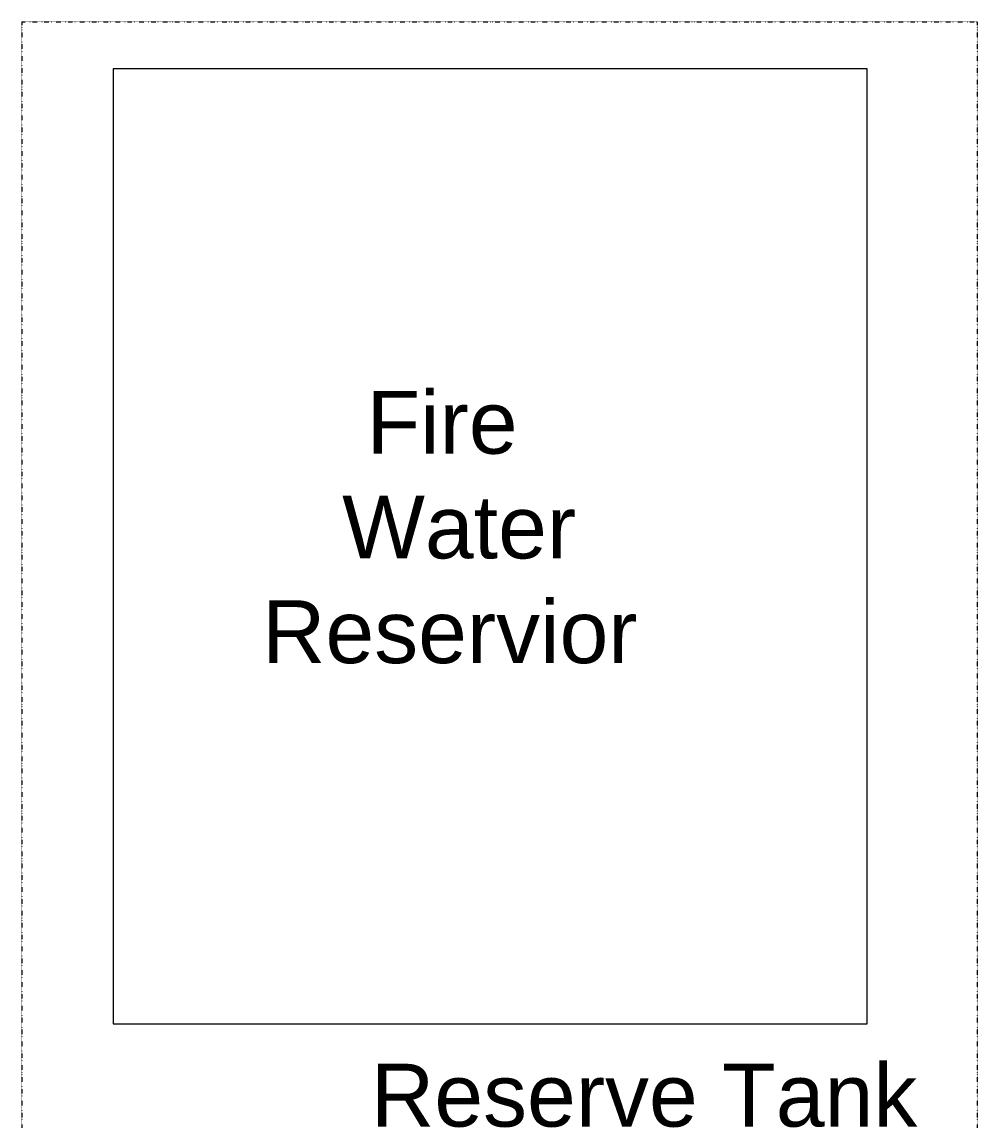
# Model space of a CAD drawing. Header units: inches. Extents: x 19 to 664121, y 34 to 210034.
# Drawn here: x 128375 to 147375, y 78437 to 100281 of the extents above; entities that cross this region are included whole.
import ezdxf

# ---------------------------------------------------------------- set-up
doc = ezdxf.new("R2010")
doc.units = ezdxf.units.IN
doc.header["$MEASUREMENT"] = 0
doc.linetypes.add('DIVIDE2', pattern=[0.625, 0.25, -0.125, 0, -0.125, 0, -0.125])
doc.layers.add('Layout', color=6, linetype='Continuous', lineweight=20)
doc.styles.get("Standard").update_dxf_attribs({"font": 'arial.ttf'})

msp = doc.modelspace()

# ---------------------------------------------------------------- linework, layer by layer
at = {"layer": 'Layout', "color": 252, "linetype": 'DIVIDE2', "ltscale": 10}
for p, q in [((128375.13, 100281.03), (128375.13, 69281.03)), ((128375.13, 100281.03), (147375.13, 100281.03)), ((147375.13, 100281.03), (147375.13, 69281.03))]:
    msp.add_line(p, q, dxfattribs=at)
at = {"layer": 'Layout', "color": 252}
for p, q in [((130189.39, 99350.74), (130189.39, 80350.74)), ((145189.39, 99350.74), (130189.39, 99350.74)), ((145189.39, 80350.74), (145189.39, 99350.74)), ((130189.39, 80350.74), (145189.39, 80350.74))]:
    msp.add_line(p, q, dxfattribs=at)

# ---------------------------------------------------------------- texts
for s, p in [('    Fire', (133288.56, 91692.27)), ('   Water', (133288.56, 89608.93)), ('Reservior', (133151.28, 87525.6))]:
    msp.add_text(s, height=1250, rotation=360, dxfattribs=at).set_placement(p)
msp.add_text('Reserve Tank', height=1250, dxfattribs=at).set_placement((135317.52, 78305.72))

doc.saveas('drawing.dxf')
